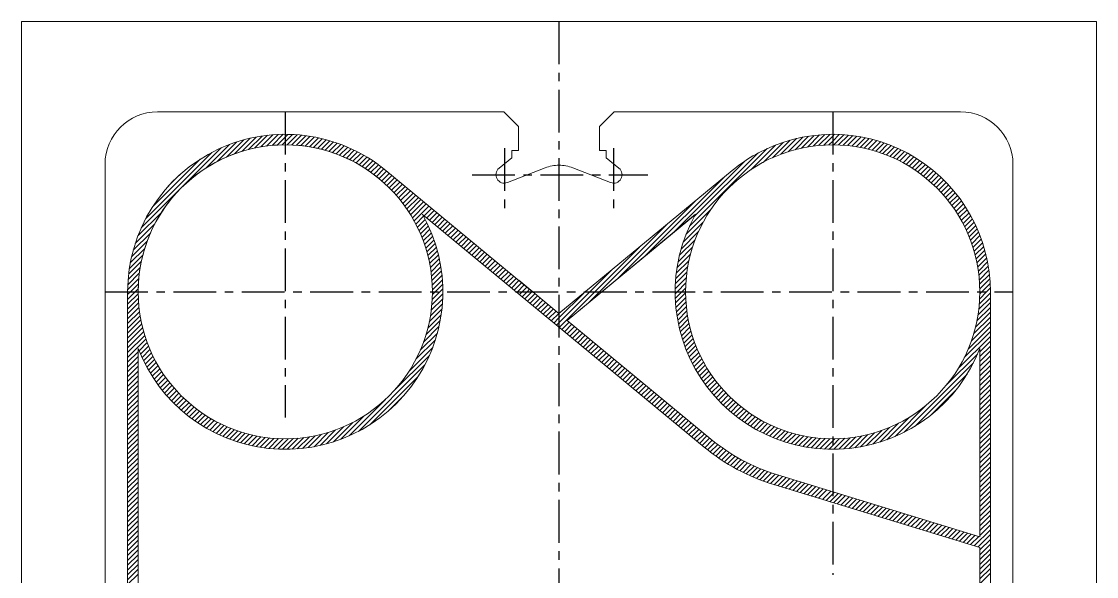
# Model space of a CAD drawing. Header units: millimetres. Extents: x 3189 to 3783, y 1029 to 1449.
# Drawn here: x 3539.98 to 3571.41, y 1163.93 to 1180.17 of the extents above; entities that cross this region are included whole.
import ezdxf

# ---------------------------------------------------------------- set-up
doc = ezdxf.new("R2010")
doc.units = ezdxf.units.MM
doc.linetypes.add('CENTER', pattern=[2, 1.25, -0.25, 0.25, -0.25])
doc.linetypes.add('CENTER2', pattern=[28.575, 19.05, -3.175, 3.175, -3.175])
doc.layers.add('1', color=1, linetype='Continuous', lineweight=18, true_color=0xff0000)
doc.layers.add('2', color=2, linetype='Continuous', lineweight=18, true_color=0xffff00)

msp = doc.modelspace()

# ---------------------------------------------------------------- linework, layer by layer
at = {"color": 3, "linetype": 'CENTER'}
for p, q in [((3555.69408, 1180.16628), (3555.69408, 1145.93745)), ((3547.69152, 1177.52559), (3547.69152, 1168.58117)), ((3563.69664, 1177.52559), (3563.69664, 1163.97345)), ((3554.09664, 1176.45705), (3554.09664, 1174.62064)), ((3557.29152, 1176.45705), (3557.29152, 1174.62064)), ((3553.15459, 1175.68239), (3558.29236, 1175.68239)), ((3542.42304, 1172.25711), (3568.96512, 1172.25711))]:
    msp.add_line(p, q, dxfattribs=at)
at = {"layer": '1', "linetype": 'Continuous'}
for p, q in [((3571.40736, 1180.16628), (3539.9808, 1180.16628)), ((3539.9808, 1180.16628), (3539.9808, 1148.96547)), ((3571.40736, 1149.00971), (3571.40736, 1180.16628)), ((3543.95904, 1177.52559), (3554.08128, 1177.52559)), ((3554.08128, 1177.52559), (3554.51136, 1177.09551)), ((3557.30688, 1177.52559), (3556.8768, 1177.09551)), ((3557.30688, 1177.52559), (3567.42912, 1177.52559)), ((3554.51136, 1177.09551), (3554.51136, 1176.38895)), ((3556.8768, 1177.09551), (3556.8768, 1176.38895)), ((3554.31168, 1176.38895), (3554.51136, 1176.38895)), ((3554.31168, 1176.38895), (3554.31168, 1176.17391)), ((3557.07648, 1176.38895), (3556.8768, 1176.38895)), ((3557.07648, 1176.38895), (3557.07648, 1176.17391)), ((3542.42304, 1175.98959), (3542.42304, 1146.98446)), ((3554.31168, 1176.17391), (3553.94162, 1175.87309)), ((3557.07648, 1176.17391), (3557.44654, 1175.87309)), ((3568.96512, 1175.98959), (3568.96512, 1147.83336)), ((3554.92275, 1172.25711), (3550.6279, 1175.80835)), ((3554.18565, 1175.45331), (3555.29355, 1175.88379)), ((3560.76026, 1175.80835), (3555.69408, 1171.61933)), ((3557.20251, 1175.45331), (3556.09462, 1175.88379)), ((3555.45304, 1171.42002), (3551.70708, 1174.51741)), ((3559.68547, 1174.52519), (3555.93261, 1171.42209)), ((3555.93512, 1171.42002), (3559.68108, 1174.51741)), ((3555.69408, 1171.61933), (3554.51639, 1172.59311)), ((3543.08352, 1172.25711), (3543.08352, 1146.81227)), ((3568.30464, 1172.25711), (3568.30464, 1147.51523)), ((3559.93807, 1167.71152), (3555.38948, 1171.47257)), ((3560.13383, 1167.94827), (3555.93261, 1171.42209)), ((3543.39072, 1170.60279), (3543.39072, 1165.08514)), ((3567.99744, 1170.60279), (3567.99744, 1165.08514)), ((3567.99744, 1165.08514), (3562.05328, 1166.91304)), ((3567.99744, 1164.77759), (3561.97482, 1166.61578)), ((3543.39072, 1165.13067), (3543.39072, 1146.73219)), ((3567.99744, 1164.77759), (3567.99744, 1147.39245))]:
    msp.add_line(p, q, dxfattribs=at)
for centre in [(3547.69152, 1172.25711), (3563.69664, 1172.25711)]:
    msp.add_circle(centre, 4.3008, dxfattribs=at)
for centre, radius, start, end in [((3543.95904, 1175.98959), 1.536, 90, 180), ((3567.42912, 1175.98959), 1.536, 0, 90), ((3547.69152, 1172.25711), 4.608, 50.413971, 180), ((3563.69664, 1172.25711), 4.608, 0, 115.819503), ((3547.69152, 1172.25711), 4.3008, 50.413971, 180), ((3563.69664, 1172.25711), 4.608, 111.242317, 129.586029), ((3554.09664, 1175.68239), 0.24576, 129.107426, 291.233722), ((3555.69408, 1174.85295), 1.10592, 90, 111.233722), ((3555.69408, 1174.85295), 1.10592, 68.766278, 90), ((3557.29152, 1175.68239), 0.24576, 248.766278, 50.892574), ((3547.69152, 1172.25711), 4.608, 201.03947, 29.48561), ((3563.69664, 1172.25711), 4.608, 150.51439, 338.96053), ((3563.69664, 1172.25711), 5.59104, 230.413971, 252.906756)]:
    msp.add_arc(centre, radius, start, end, dxfattribs=at)
at = {"layer": '2', "linetype": 'CENTER2'}
for p, q in [((3545.70496, 1176.07162), (3546.27549, 1176.64214)), ((3545.9755, 1176.20073), (3546.47692, 1176.70215)), ((3546.21137, 1176.29518), (3546.66565, 1176.74947)), ((3546.42472, 1176.36711), (3546.84414, 1176.78652)), ((3546.62178, 1176.42275), (3547.01407, 1176.81504)), ((3546.80627, 1176.46582), (3547.17672, 1176.83626)), ((3546.98062, 1176.49875), (3547.33302, 1176.85114)), ((3547.14654, 1176.52324), (3547.48372, 1176.86042)), ((3547.30525, 1176.54053), (3547.62941, 1176.86469)), ((3547.45769, 1176.55155), (3547.69152, 1176.78538)), ((3547.60459, 1176.55703), (3547.69152, 1176.64396)), ((3547.69152, 1176.78538), (3547.77057, 1176.86443)), ((3547.69152, 1176.64396), (3547.9076, 1176.86004)), ((3547.74654, 1176.55756), (3548.04083, 1176.85185)), ((3547.884, 1176.5536), (3548.17055, 1176.84014)), ((3548.01737, 1176.54555), (3548.29698, 1176.82516)), ((3548.14697, 1176.53373), (3548.42035, 1176.80711)), ((3548.27308, 1176.51841), (3548.54083, 1176.78616)), ((3548.39592, 1176.49983), (3548.65858, 1176.76249)), ((3548.51571, 1176.4782), (3548.77373, 1176.73622)), ((3548.63261, 1176.45368), (3548.88642, 1176.70749)), ((3548.74679, 1176.42644), (3548.99674, 1176.67639)), ((3548.85837, 1176.3966), (3549.1048, 1176.64303)), ((3561.65799, 1176.04403), (3562.24417, 1176.63021)), ((3561.93672, 1176.18133), (3562.44813, 1176.69275)), ((3562.17747, 1176.28066), (3562.63886, 1176.74206)), ((3562.39417, 1176.35594), (3562.81898, 1176.78076)), ((3562.59373, 1176.41409), (3562.9903, 1176.81065)), ((3562.7802, 1176.45913), (3563.15413, 1176.83306)), ((3562.95618, 1176.49369), (3563.31147, 1176.84898)), ((3563.12345, 1176.51954), (3563.4631, 1176.85919)), ((3563.28333, 1176.538), (3563.60962, 1176.86429)), ((3563.43681, 1176.55005), (3563.69664, 1176.80989)), ((3563.58462, 1176.55645), (3563.69664, 1176.66847)), ((3563.69664, 1176.80989), (3563.75153, 1176.86478)), ((3563.69664, 1176.66847), (3563.88926, 1176.86108)), ((3563.72739, 1176.5578), (3564.02312, 1176.85353)), ((3563.86561, 1176.55459), (3564.15343, 1176.84241)), ((3563.99966, 1176.54722), (3564.28042, 1176.82798)), ((3564.12989, 1176.53603), (3564.40431, 1176.81045)), ((3564.25658, 1176.5213), (3564.52527, 1176.78999)), ((3564.37998, 1176.50328), (3564.64348, 1176.76678)), ((3564.50028, 1176.48216), (3564.75908, 1176.74096)), ((3564.61767, 1176.45813), (3564.87219, 1176.71264)), ((3564.73231, 1176.43135), (3564.98291, 1176.68195)), ((3564.84433, 1176.40195), (3565.09136, 1176.64897)), ((3564.95386, 1176.37005), (3565.19761, 1176.6138)), ((3543.48194, 1174.13144), (3545.81719, 1176.46669)), ((3543.61545, 1174.40637), (3545.54226, 1176.33318)), ((3545.36847, 1175.87655), (3546.05764, 1176.56572)), ((3548.96747, 1176.36428), (3549.21068, 1176.60749)), ((3549.0742, 1176.32959), (3549.31446, 1176.56985)), ((3549.17865, 1176.29262), (3549.41621, 1176.53018)), ((3549.28091, 1176.25345), (3549.51599, 1176.48853)), ((3549.38104, 1176.21216), (3549.61386, 1176.44498)), ((3549.47911, 1176.16881), (3549.70987, 1176.39957)), ((3549.57519, 1176.12346), (3549.80406, 1176.35233)), ((3549.66931, 1176.07617), (3549.89647, 1176.30333)), ((3559.50725, 1174.17613), (3561.77762, 1176.4465)), ((3559.64884, 1174.45914), (3561.49461, 1176.30491)), ((3561.30237, 1175.82983), (3562.02295, 1176.55041)), ((3565.06099, 1176.33576), (3565.30175, 1176.57652)), ((3565.16583, 1176.29918), (3565.40384, 1176.53719)), ((3565.26846, 1176.26039), (3565.50396, 1176.49589)), ((3565.36896, 1176.21946), (3565.60216, 1176.45266)), ((3565.46738, 1176.17647), (3565.69848, 1176.40757)), ((3565.5638, 1176.13146), (3565.79298, 1176.36065)), ((3565.65826, 1176.0845), (3565.8857, 1176.31194)), ((3543.8132, 1174.74554), (3545.20309, 1176.13543)), ((3549.76154, 1176.02698), (3549.98714, 1176.25258)), ((3549.85191, 1175.97592), (3550.07611, 1176.20013)), ((3549.94046, 1175.92305), (3550.16341, 1176.146)), ((3550.02722, 1175.86839), (3550.24905, 1176.09022)), ((3550.11223, 1175.81197), (3550.33306, 1176.03281)), ((3559.03855, 1173.99027), (3561.13724, 1176.08897)), ((3565.75081, 1176.03563), (3565.97667, 1176.2615)), ((3565.8415, 1175.9849), (3566.06594, 1176.20934)), ((3565.93037, 1175.93234), (3566.15352, 1176.1555)), ((3566.01744, 1175.87799), (3566.23944, 1176.1)), ((3566.10274, 1175.82188), (3566.32374, 1176.04287)), ((3566.18631, 1175.76402), (3566.40642, 1175.98414)), ((3544.27083, 1175.34459), (3544.60404, 1175.6778)), ((3550.19549, 1175.75382), (3550.41547, 1175.9738)), ((3550.27705, 1175.69396), (3550.49629, 1175.91319)), ((3550.35691, 1175.6324), (3550.57553, 1175.85101)), ((3550.4351, 1175.56916), (3550.65329, 1175.78736)), ((3550.51161, 1175.50426), (3550.73071, 1175.72335)), ((3566.26816, 1175.70445), (3566.48752, 1175.92381)), ((3566.34831, 1175.64319), (3566.56703, 1175.8619)), ((3566.42679, 1175.58024), (3566.64498, 1175.79843)), ((3566.50359, 1175.51562), (3566.72138, 1175.73341)), ((3550.58647, 1175.43769), (3550.80812, 1175.65934)), ((3550.65969, 1175.36948), (3550.88553, 1175.59533)), ((3550.73125, 1175.29963), (3550.96294, 1175.53132)), ((3550.80117, 1175.22813), (3551.04036, 1175.46731)), ((3550.86945, 1175.15498), (3551.11777, 1175.4033)), ((3558.22174, 1173.31488), (3560.50004, 1175.59319)), ((3566.57874, 1175.44935), (3566.79623, 1175.66683)), ((3566.65224, 1175.38142), (3566.86954, 1175.59872)), ((3566.72409, 1175.31185), (3566.94131, 1175.52908)), ((3566.79429, 1175.24064), (3567.01155, 1175.4579)), ((3566.86285, 1175.16778), (3567.08026, 1175.38518)), ((3550.93607, 1175.08019), (3551.19518, 1175.33929)), ((3551.00104, 1175.00373), (3551.27259, 1175.27528)), ((3551.06435, 1174.92562), (3551.35, 1175.21127)), ((3551.12597, 1174.84582), (3551.42742, 1175.14727)), ((3551.1859, 1174.76433), (3551.50483, 1175.08326)), ((3566.92977, 1175.09327), (3567.14742, 1175.31092)), ((3566.99502, 1175.0171), (3567.21304, 1175.23512)), ((3567.05862, 1174.93927), (3567.27712, 1175.15777)), ((3567.12053, 1174.85977), (3567.33963, 1175.07886)), ((3551.24413, 1174.68113), (3551.58224, 1175.01925)), ((3551.30061, 1174.5962), (3551.65965, 1174.95524)), ((3551.35534, 1174.50951), (3551.73706, 1174.89123)), ((3551.40829, 1174.42103), (3551.81448, 1174.82722)), ((3551.45941, 1174.33073), (3551.89189, 1174.76321)), ((3557.40493, 1172.6395), (3559.68323, 1174.9178)), ((3567.18076, 1174.77858), (3567.40057, 1174.99838)), ((3567.23928, 1174.69567), (3567.45992, 1174.91632)), ((3567.29607, 1174.61104), (3567.51767, 1174.83264)), ((3567.35111, 1174.52466), (3567.5738, 1174.74735)), ((3543.38291, 1173.89099), (3544.07208, 1174.58016)), ((3551.50868, 1174.23858), (3551.73577, 1174.46567)), ((3551.7511, 1174.481), (3551.9693, 1174.6992)), ((3551.82852, 1174.417), (3552.04671, 1174.63519)), ((3551.90593, 1174.35299), (3552.12413, 1174.57118)), ((3551.98334, 1174.28898), (3552.20154, 1174.50717)), ((3552.06075, 1174.22497), (3552.27895, 1174.44316)), ((3559.40334, 1173.9308), (3560.12392, 1174.65138)), ((3567.40436, 1174.43649), (3567.62828, 1174.66041)), ((3567.4558, 1174.34651), (3567.68109, 1174.5718)), ((3567.50539, 1174.25468), (3567.73221, 1174.48149)), ((3543.30649, 1173.67314), (3543.87701, 1174.24367)), ((3551.55605, 1174.14452), (3551.78484, 1174.37332)), ((3551.60147, 1174.04853), (3551.83215, 1174.27921)), ((3551.6449, 1173.95053), (3551.87764, 1174.18327)), ((3552.13817, 1174.16096), (3552.35636, 1174.37916)), ((3552.21558, 1174.09695), (3552.43377, 1174.31515)), ((3552.29299, 1174.03294), (3552.51119, 1174.25114)), ((3552.3704, 1173.96893), (3552.5886, 1174.18713)), ((3552.44781, 1173.90492), (3552.66601, 1174.12312)), ((3556.88112, 1172.25711), (3558.86642, 1174.24241)), ((3559.32354, 1173.70958), (3559.90972, 1174.29576)), ((3567.55309, 1174.16096), (3567.78159, 1174.38945)), ((3567.59886, 1174.0653), (3567.8292, 1174.29564)), ((3567.64264, 1173.96766), (3567.87501, 1174.20003)), ((3567.68437, 1173.86797), (3567.91896, 1174.10256)), ((3543.24648, 1173.47171), (3543.7479, 1173.97313)), ((3551.68627, 1173.85049), (3551.92126, 1174.08548)), ((3551.72552, 1173.74832), (3551.96298, 1173.98578)), ((3551.76258, 1173.64395), (3552.00273, 1173.8841)), ((3552.52523, 1173.84091), (3552.74342, 1174.05911)), ((3552.60264, 1173.7769), (3552.82084, 1173.9951)), ((3552.68005, 1173.7129), (3552.89825, 1173.93109)), ((3552.75746, 1173.64889), (3552.97566, 1173.86708)), ((3552.83488, 1173.58488), (3553.05307, 1173.80307)), ((3559.261, 1173.50562), (3559.77242, 1174.01703)), ((3567.724, 1173.76618), (3567.96101, 1174.00319)), ((3567.76144, 1173.6622), (3568.00111, 1173.90187)), ((3567.79662, 1173.55596), (3568.03919, 1173.79852)), ((3543.16211, 1173.1045), (3543.58152, 1173.52391)), ((3543.19917, 1173.28298), (3543.65345, 1173.73726)), ((3551.79736, 1173.53732), (3552.04046, 1173.78041)), ((3551.82978, 1173.42831), (3552.07608, 1173.67461)), ((3551.85972, 1173.31683), (3552.10953, 1173.56664)), ((3552.91229, 1173.52087), (3553.13048, 1173.73906)), ((3552.9897, 1173.45686), (3553.2079, 1173.67506)), ((3553.06711, 1173.39285), (3553.28531, 1173.61105)), ((3553.14452, 1173.32884), (3553.36272, 1173.54704)), ((3553.22194, 1173.26483), (3553.44013, 1173.48303)), ((3556.7397, 1172.25711), (3558.04961, 1173.56702)), ((3559.17299, 1173.13477), (3559.59781, 1173.55958)), ((3559.21169, 1173.31489), (3559.67309, 1173.77628)), ((3567.82946, 1173.44737), (3568.07518, 1173.6931)), ((3567.85983, 1173.33633), (3568.10901, 1173.58551)), ((3567.88764, 1173.22271), (3568.1406, 1173.47567)), ((3543.13359, 1172.93456), (3543.52588, 1173.32685)), ((3551.88707, 1173.20276), (3552.14072, 1173.4564)), ((3551.9117, 1173.08596), (3552.16955, 1173.34381)), ((3551.93345, 1172.96629), (3552.19591, 1173.22876)), ((3553.29935, 1173.20082), (3553.51755, 1173.41902)), ((3553.37676, 1173.13681), (3553.59496, 1173.35501)), ((3553.45417, 1173.0728), (3553.67237, 1173.291)), ((3553.53159, 1173.00879), (3553.74978, 1173.22699)), ((3553.609, 1172.94479), (3553.82719, 1173.16298)), ((3559.12069, 1172.79962), (3559.49462, 1173.17355)), ((3559.1431, 1172.96345), (3559.53966, 1173.36002)), ((3567.91275, 1173.1064), (3568.16985, 1173.3635)), ((3567.93501, 1172.98724), (3568.19665, 1173.24888)), ((3543.09749, 1172.61561), (3543.44988, 1172.96801)), ((3543.11237, 1172.77191), (3543.48281, 1173.14236)), ((3551.95215, 1172.84357), (3552.21969, 1173.11112)), ((3551.9676, 1172.7176), (3552.24075, 1172.99075)), ((3551.97956, 1172.58814), (3552.25892, 1172.8675)), ((3553.68641, 1172.88078), (3553.90461, 1173.09897)), ((3553.76382, 1172.81677), (3553.98202, 1173.03496)), ((3553.84123, 1172.75276), (3554.05943, 1172.97095)), ((3553.91865, 1172.68875), (3554.13684, 1172.90695)), ((3553.99606, 1172.62474), (3554.21426, 1172.84294)), ((3556.59828, 1172.25711), (3557.2328, 1172.89163)), ((3559.10477, 1172.64228), (3559.46006, 1172.99758)), ((3567.95425, 1172.86506), (3568.22088, 1173.13169)), ((3567.97028, 1172.73967), (3568.24242, 1173.01181)), ((3567.98287, 1172.61084), (3568.2611, 1172.88907)), ((3543.08394, 1172.31922), (3543.4081, 1172.64339)), ((3543.08821, 1172.46491), (3543.42539, 1172.80209)), ((3551.98777, 1172.45493), (3552.27402, 1172.74118)), ((3551.9919, 1172.31763), (3552.28587, 1172.6116)), ((3554.07347, 1172.56073), (3554.29167, 1172.77893)), ((3554.15088, 1172.49672), (3554.36908, 1172.71492)), ((3554.2283, 1172.43271), (3554.44649, 1172.65091)), ((3554.30571, 1172.3687), (3554.5239, 1172.5869)), ((3559.08946, 1172.34413), (3559.41575, 1172.67042)), ((3559.09456, 1172.49065), (3559.43421, 1172.8303)), ((3567.99175, 1172.47829), (3568.27675, 1172.7633)), ((3567.99661, 1172.34173), (3568.28918, 1172.6343)), ((3543.08352, 1172.03596), (3543.30467, 1172.25711)), ((3543.08352, 1172.17738), (3543.16325, 1172.25711)), ((3543.16325, 1172.25711), (3543.39708, 1172.49094)), ((3543.30467, 1172.25711), (3543.3916, 1172.34404)), ((3551.98628, 1172.02917), (3552.21422, 1172.25711)), ((3551.99155, 1172.17587), (3552.07279, 1172.25711)), ((3552.07279, 1172.25711), (3552.2942, 1172.47851)), ((3552.21422, 1172.25711), (3552.29875, 1172.34164)), ((3554.38312, 1172.30469), (3554.60132, 1172.52289)), ((3554.46053, 1172.24068), (3554.47696, 1172.25711)), ((3554.47696, 1172.25711), (3554.67873, 1172.45888)), ((3554.53794, 1172.17668), (3554.61838, 1172.25711)), ((3554.61536, 1172.11267), (3554.7598, 1172.25711)), ((3554.61838, 1172.25711), (3554.75614, 1172.39487)), ((3554.69277, 1172.04866), (3554.90122, 1172.25711)), ((3554.7598, 1172.25711), (3554.83355, 1172.33086)), ((3554.90122, 1172.25711), (3554.91097, 1172.26685)), ((3555.69408, 1171.35291), (3556.59828, 1172.25711)), ((3555.69408, 1171.49433), (3556.41599, 1172.21625)), ((3555.69913, 1171.21654), (3556.7397, 1172.25711)), ((3556.58812, 1171.96411), (3556.88112, 1172.25711)), ((3559.08897, 1172.20222), (3559.14386, 1172.25711)), ((3559.09267, 1172.06449), (3559.28528, 1172.25711)), ((3559.10022, 1171.93063), (3559.39595, 1172.22636)), ((3559.14386, 1172.25711), (3559.4037, 1172.51695)), ((3559.28528, 1172.25711), (3559.3973, 1172.36913)), ((3567.9829, 1171.90376), (3568.30464, 1172.2255)), ((3567.99269, 1172.05497), (3568.19483, 1172.25711)), ((3567.99707, 1172.20077), (3568.05341, 1172.25711)), ((3568.05341, 1172.25711), (3568.29814, 1172.50184)), ((3568.19483, 1172.25711), (3568.30336, 1172.36564)), ((3543.08352, 1171.89454), (3543.39107, 1172.20209)), ((3543.08352, 1171.75312), (3543.39503, 1172.06463)), ((3543.08352, 1171.6117), (3543.40308, 1171.93126)), ((3551.93428, 1171.55291), (3552.28602, 1171.90465)), ((3551.95846, 1171.71851), (3552.29509, 1172.05514)), ((3551.97549, 1171.87696), (3552.29918, 1172.20065)), ((3554.77018, 1171.98465), (3554.98838, 1172.20284)), ((3554.84759, 1171.92064), (3555.06579, 1172.13884)), ((3554.92501, 1171.85663), (3555.1432, 1172.07483)), ((3555.00242, 1171.79262), (3555.22061, 1172.01082)), ((3555.07983, 1171.72861), (3555.29803, 1171.94681)), ((3559.11134, 1171.80032), (3559.39916, 1172.08815)), ((3559.12577, 1171.67333), (3559.40653, 1171.95409)), ((3567.94415, 1171.58217), (3568.30464, 1171.94266)), ((3567.96702, 1171.74646), (3568.30464, 1172.08408)), ((3543.08352, 1171.47028), (3543.4149, 1171.80166)), ((3543.08352, 1171.32885), (3543.43022, 1171.67555)), ((3551.85908, 1171.19486), (3552.25042, 1171.58621)), ((3551.90171, 1171.37891), (3552.27138, 1171.74858)), ((3555.15724, 1171.6646), (3555.37544, 1171.8828)), ((3555.23465, 1171.60059), (3555.45285, 1171.81879)), ((3555.31207, 1171.53658), (3555.53026, 1171.75478)), ((3555.38948, 1171.47257), (3555.60768, 1171.69077)), ((3555.46689, 1171.40857), (3555.68509, 1171.62676)), ((3559.1433, 1171.54945), (3559.41772, 1171.82386)), ((3559.16376, 1171.42848), (3559.43245, 1171.69717)), ((3567.8724, 1171.22757), (3568.30464, 1171.65982)), ((3567.91314, 1171.40973), (3568.30464, 1171.80124)), ((3543.08352, 1171.18743), (3543.4488, 1171.55271)), ((3543.08352, 1171.04601), (3543.47043, 1171.43292)), ((3543.08352, 1170.90459), (3543.49495, 1171.31602)), ((3551.80399, 1170.99836), (3552.22221, 1171.41658)), ((3555.5443, 1171.34456), (3555.69408, 1171.49433)), ((3555.62172, 1171.28055), (3555.69408, 1171.35291)), ((3555.77654, 1171.15253), (3555.99474, 1171.37073)), ((3555.85395, 1171.08852), (3556.07215, 1171.30672)), ((3559.18697, 1171.31027), (3559.45047, 1171.57377)), ((3559.21279, 1171.19467), (3559.47159, 1171.45347)), ((3559.24111, 1171.08157), (3559.49562, 1171.33608)), ((3567.75164, 1170.82397), (3568.30464, 1171.37697)), ((3567.81969, 1171.03344), (3568.30464, 1171.51839)), ((3543.08352, 1170.76317), (3543.52219, 1171.20184)), ((3543.08352, 1170.62175), (3543.55203, 1171.09026)), ((3543.08352, 1170.48033), (3543.58435, 1170.98116)), ((3551.63941, 1170.55094), (3552.13865, 1171.05018)), ((3551.73281, 1170.78575), (3552.18552, 1171.23846)), ((3555.93136, 1171.02451), (3556.14956, 1171.24271)), ((3556.00878, 1170.9605), (3556.22697, 1171.1787)), ((3556.08619, 1170.89649), (3556.30438, 1171.11469)), ((3556.1636, 1170.83248), (3556.3818, 1171.05068)), ((3556.24101, 1170.76847), (3556.45921, 1170.98667)), ((3559.27181, 1170.97084), (3559.5224, 1171.22144)), ((3559.30478, 1170.86239), (3559.5518, 1171.10942)), ((3559.33995, 1170.75614), (3559.5837, 1170.99989)), ((3567.54254, 1170.33203), (3568.30464, 1171.09413)), ((3567.66271, 1170.59362), (3568.30464, 1171.23555)), ((3543.08352, 1170.3389), (3543.61904, 1170.87443)), ((3543.41845, 1170.53242), (3543.65601, 1170.76998)), ((3543.4601, 1170.43264), (3543.69518, 1170.66772)), ((3551.51205, 1170.28215), (3552.0792, 1170.8493)), ((3556.31842, 1170.70446), (3556.53662, 1170.92266)), ((3556.39584, 1170.64046), (3556.61403, 1170.85865)), ((3556.47325, 1170.57645), (3556.69145, 1170.79464)), ((3556.55066, 1170.51244), (3556.76886, 1170.73063)), ((3556.62807, 1170.44843), (3556.84627, 1170.66662)), ((3559.37723, 1170.652), (3559.61799, 1170.89276)), ((3559.41656, 1170.54991), (3559.65457, 1170.78792)), ((3559.45786, 1170.44979), (3559.69336, 1170.68529)), ((3567.36651, 1170.01458), (3568.30464, 1170.95271)), ((3567.99744, 1170.50409), (3568.30464, 1170.81129)), ((3567.99744, 1170.36267), (3568.30464, 1170.66987)), ((3543.08352, 1170.19748), (3543.39072, 1170.50468)), ((3543.08352, 1170.05606), (3543.39072, 1170.36326)), ((3543.50365, 1170.33477), (3543.73647, 1170.56759)), ((3543.54906, 1170.23876), (3543.77982, 1170.46952)), ((3543.5963, 1170.14457), (3543.82517, 1170.37344)), ((3550.83986, 1169.32712), (3551.90555, 1170.39281)), ((3551.32082, 1169.94951), (3552.00352, 1170.6322)), ((3556.70549, 1170.38442), (3556.92368, 1170.60262)), ((3556.7829, 1170.32041), (3557.00109, 1170.53861)), ((3556.86031, 1170.2564), (3557.07851, 1170.4746)), ((3556.93772, 1170.19239), (3557.15592, 1170.41059)), ((3557.01513, 1170.12838), (3557.23333, 1170.34658)), ((3559.50109, 1170.35159), (3559.73429, 1170.58479)), ((3559.54618, 1170.25527), (3559.77728, 1170.48637)), ((3559.5931, 1170.16077), (3559.82229, 1170.38995)), ((3567.01723, 1169.52388), (3567.92964, 1170.43628)), ((3567.99744, 1170.22124), (3568.30464, 1170.52844)), ((3567.99744, 1170.07982), (3568.30464, 1170.38702)), ((3543.08352, 1169.91464), (3543.39072, 1170.22184)), ((3543.08352, 1169.77322), (3543.39072, 1170.08042)), ((3543.64531, 1170.05216), (3543.87246, 1170.27932)), ((3543.69605, 1169.96149), (3543.92165, 1170.18709)), ((3543.7485, 1169.87252), (3543.97271, 1170.09672)), ((3549.82902, 1168.17486), (3551.77377, 1170.11961)), ((3557.09255, 1170.06437), (3557.31074, 1170.28257)), ((3557.16996, 1170.00036), (3557.38816, 1170.21856)), ((3557.24737, 1169.93636), (3557.46557, 1170.15455)), ((3557.32478, 1169.87235), (3557.54298, 1170.09054)), ((3557.4022, 1169.80834), (3557.62039, 1170.02653)), ((3559.64181, 1170.06805), (3559.86925, 1170.29549)), ((3559.69225, 1169.97708), (3559.91812, 1170.20294)), ((3559.74441, 1169.88781), (3559.96885, 1170.11225)), ((3559.79825, 1169.80023), (3560.02141, 1170.02338)), ((3565.78353, 1168.14876), (3567.80499, 1170.17022)), ((3567.99744, 1169.9384), (3568.30464, 1170.2456)), ((3567.99744, 1169.79698), (3568.30464, 1170.10418)), ((3543.08352, 1169.6318), (3543.39072, 1169.939)), ((3543.08352, 1169.49038), (3543.39072, 1169.79758)), ((3543.80263, 1169.78522), (3544.02558, 1170.00817)), ((3543.85841, 1169.69958), (3544.08024, 1169.92141)), ((3543.91582, 1169.61557), (3544.13666, 1169.8364)), ((3543.97483, 1169.53316), (3544.19481, 1169.75314)), ((3550.1645, 1168.36892), (3551.57971, 1169.78413)), ((3557.47961, 1169.74433), (3557.6978, 1169.96252)), ((3557.55702, 1169.68032), (3557.77522, 1169.89851)), ((3557.63443, 1169.61631), (3557.85263, 1169.83451)), ((3557.71184, 1169.5523), (3557.93004, 1169.7705)), ((3557.78926, 1169.48829), (3558.00745, 1169.70649)), ((3559.85375, 1169.71431), (3560.07576, 1169.93631)), ((3559.91088, 1169.63001), (3560.13187, 1169.85101)), ((3559.96961, 1169.54733), (3560.18973, 1169.76744)), ((3566.10438, 1168.32818), (3567.62557, 1169.84937)), ((3567.99744, 1169.65556), (3568.30464, 1169.96276)), ((3567.99744, 1169.51414), (3568.30464, 1169.82134)), ((3543.08352, 1169.34895), (3543.39072, 1169.65615)), ((3543.08352, 1169.20753), (3543.39072, 1169.51473)), ((3544.03544, 1169.45234), (3544.25467, 1169.67158)), ((3544.09762, 1169.3731), (3544.31623, 1169.59172)), ((3544.16136, 1169.29542), (3544.37947, 1169.51353)), ((3544.22665, 1169.21929), (3544.44437, 1169.43702)), ((3557.86667, 1169.42428), (3558.08487, 1169.64248)), ((3557.94408, 1169.36027), (3558.16228, 1169.57847)), ((3558.02149, 1169.29626), (3558.23969, 1169.51446)), ((3558.09891, 1169.23225), (3558.3171, 1169.45045)), ((3558.17632, 1169.16825), (3558.39451, 1169.38644)), ((3560.02994, 1169.46623), (3560.2493, 1169.68559)), ((3560.09185, 1169.38672), (3560.31057, 1169.60544)), ((3560.15532, 1169.30877), (3560.37351, 1169.52696)), ((3560.22034, 1169.23237), (3560.43813, 1169.45016)), ((3567.99744, 1169.37272), (3568.30464, 1169.67992)), ((3567.99744, 1169.23129), (3568.30464, 1169.53849)), ((3567.99744, 1169.08987), (3568.30464, 1169.39707)), ((3543.08352, 1169.06611), (3543.39072, 1169.37331)), ((3543.08352, 1168.92469), (3543.39072, 1169.23189)), ((3543.08352, 1168.78327), (3543.39072, 1169.09047)), ((3544.29349, 1169.14471), (3544.51094, 1169.36216)), ((3544.36187, 1169.07166), (3544.57915, 1169.28894)), ((3544.43178, 1169.00016), (3544.649, 1169.21738)), ((3544.50323, 1168.93018), (3544.7205, 1169.14746)), ((3544.57621, 1168.86174), (3544.79365, 1169.07918)), ((3549.55582, 1168.04308), (3550.62151, 1169.10877)), ((3550.72857, 1168.79156), (3551.15707, 1169.22006)), ((3558.25373, 1169.10424), (3558.47193, 1169.32243)), ((3558.33114, 1169.04023), (3558.54934, 1169.25842)), ((3558.40855, 1168.97622), (3558.62675, 1169.19441)), ((3558.48597, 1168.91221), (3558.70416, 1169.13041)), ((3560.28692, 1169.15752), (3560.5044, 1169.37501)), ((3560.35503, 1169.08421), (3560.57233, 1169.30151)), ((3560.42467, 1169.01244), (3560.6419, 1169.22966)), ((3560.49586, 1168.9422), (3560.71311, 1169.15946)), ((3560.56857, 1168.87349), (3560.78597, 1169.0909)), ((3566.58152, 1168.6639), (3567.28985, 1169.37223)), ((3567.99744, 1168.94845), (3568.30464, 1169.25565)), ((3567.99744, 1168.80703), (3568.30464, 1169.11423)), ((3543.08352, 1168.64185), (3543.39072, 1168.94905)), ((3543.08352, 1168.50043), (3543.39072, 1168.80763)), ((3544.65073, 1168.79485), (3544.86844, 1169.01256)), ((3544.7268, 1168.72949), (3544.9449, 1168.94759)), ((3544.80442, 1168.66569), (3545.02301, 1168.88428)), ((3544.8836, 1168.60345), (3545.10281, 1168.82266)), ((3544.96435, 1168.54278), (3545.1843, 1168.76273)), ((3558.56338, 1168.8482), (3558.78158, 1169.0664)), ((3558.64079, 1168.78419), (3558.85899, 1169.00239)), ((3558.7182, 1168.72018), (3558.9364, 1168.93838)), ((3558.79562, 1168.65617), (3559.01381, 1168.87437)), ((3558.87303, 1168.59216), (3559.09122, 1168.81036)), ((3560.64283, 1168.80633), (3560.86048, 1169.02398)), ((3560.71863, 1168.74071), (3560.93665, 1168.95873)), ((3560.79598, 1168.67663), (3561.01448, 1168.89513)), ((3560.87489, 1168.61412), (3561.09398, 1168.83322)), ((3560.95537, 1168.55318), (3561.17517, 1168.77299)), ((3565.51747, 1168.02411), (3566.42987, 1168.93652)), ((3567.99744, 1168.66561), (3568.30464, 1168.97281)), ((3567.99744, 1168.52419), (3568.30464, 1168.83139)), ((3543.08352, 1168.35901), (3543.39072, 1168.66621)), ((3543.08352, 1168.21758), (3543.39072, 1168.52478)), ((3545.0467, 1168.48371), (3545.2675, 1168.70451)), ((3545.13065, 1168.42623), (3545.35243, 1168.64802)), ((3545.21623, 1168.37039), (3545.43912, 1168.59329)), ((3545.30345, 1168.3162), (3545.5276, 1168.54035)), ((3545.39236, 1168.26368), (3545.6179, 1168.48922)), ((3545.48296, 1168.21286), (3545.71005, 1168.43995)), ((3549.31643, 1167.94511), (3549.99912, 1168.62781)), ((3558.95044, 1168.52815), (3559.16864, 1168.74635)), ((3559.02785, 1168.46414), (3559.24605, 1168.68234)), ((3559.10526, 1168.40014), (3559.32346, 1168.61833)), ((3559.18268, 1168.33613), (3559.40087, 1168.55432)), ((3559.26009, 1168.27212), (3559.47829, 1168.49031)), ((3561.03743, 1168.49383), (3561.25808, 1168.71447)), ((3561.12111, 1168.43608), (3561.34271, 1168.65768)), ((3561.2064, 1168.37995), (3561.42909, 1168.60264)), ((3561.29334, 1168.32547), (3561.51726, 1168.54939)), ((3561.38195, 1168.27266), (3561.60724, 1168.49795)), ((3561.47226, 1168.22154), (3561.69907, 1168.44836)), ((3565.28255, 1167.93061), (3565.93918, 1168.58724)), ((3567.99744, 1168.38277), (3568.30464, 1168.68997)), ((3567.99744, 1168.24135), (3568.30464, 1168.54855)), ((3543.08352, 1168.07616), (3543.39072, 1168.38336)), ((3543.08352, 1167.93474), (3543.39072, 1168.24194)), ((3545.57531, 1168.16379), (3545.80411, 1168.39259)), ((3545.66943, 1168.11648), (3545.9001, 1168.34716)), ((3545.76536, 1168.07099), (3545.9981, 1168.30373)), ((3545.86315, 1168.02737), (3546.09814, 1168.26236)), ((3545.96286, 1167.98565), (3546.20031, 1168.22311)), ((3546.06453, 1167.9459), (3546.30468, 1168.18605)), ((3546.16822, 1167.90817), (3546.41131, 1168.15127)), ((3548.53205, 1167.72642), (3548.95027, 1168.14464)), ((3548.71017, 1167.76311), (3549.16288, 1168.21582)), ((3548.89845, 1167.80998), (3549.39769, 1168.30922)), ((3549.09933, 1167.86943), (3549.66648, 1168.43658)), ((3559.3375, 1168.20811), (3559.5557, 1168.4263)), ((3559.41491, 1168.1441), (3559.63311, 1168.3623)), ((3559.49233, 1168.08009), (3559.71052, 1168.29829)), ((3559.56974, 1168.01608), (3559.78793, 1168.23428)), ((3559.64715, 1167.95207), (3559.86535, 1168.17027)), ((3561.5643, 1168.17216), (3561.79279, 1168.40066)), ((3561.65811, 1168.12455), (3561.88845, 1168.35489)), ((3561.75372, 1168.07874), (3561.98609, 1168.31111)), ((3561.85119, 1168.03479), (3562.08578, 1168.26938)), ((3561.95056, 1167.99274), (3562.18757, 1168.22975)), ((3562.05188, 1167.95264), (3562.29155, 1168.19231)), ((3562.15523, 1167.91456), (3562.39779, 1168.15713)), ((3564.50721, 1167.72096), (3564.92031, 1168.13406)), ((3564.68375, 1167.75608), (3565.12978, 1168.20211)), ((3564.87012, 1167.80103), (3565.36013, 1168.29104)), ((3565.0686, 1167.85809), (3565.62172, 1168.41121)), ((3567.99744, 1168.09992), (3568.30464, 1168.40712)), ((3567.99744, 1167.9585), (3568.30464, 1168.2657)), ((3543.08352, 1167.79332), (3543.39072, 1168.10052)), ((3543.08352, 1167.6519), (3543.39072, 1167.9591)), ((3543.08352, 1167.51048), (3543.39072, 1167.81768)), ((3546.27402, 1167.87255), (3546.52032, 1168.11885)), ((3546.38199, 1167.8391), (3546.6318, 1168.08891)), ((3546.49223, 1167.80791), (3546.74587, 1168.06156)), ((3546.60482, 1167.77908), (3546.86267, 1168.03693)), ((3546.71987, 1167.75272), (3546.98234, 1168.01518)), ((3546.83752, 1167.72894), (3547.10506, 1167.99648)), ((3546.95788, 1167.70789), (3547.23103, 1167.98103)), ((3547.08114, 1167.68971), (3547.36049, 1167.96907)), ((3547.20745, 1167.67461), (3547.4937, 1167.96086)), ((3547.33703, 1167.66277), (3547.631, 1167.95674)), ((3547.47012, 1167.65443), (3547.77276, 1167.95708)), ((3547.60699, 1167.64988), (3547.91946, 1167.96235)), ((3547.74798, 1167.64946), (3548.07167, 1167.97314)), ((3547.89349, 1167.65354), (3548.23012, 1167.99017)), ((3548.04398, 1167.66261), (3548.39572, 1168.01435)), ((3548.20005, 1167.67725), (3548.56972, 1168.04692)), ((3548.36242, 1167.69821), (3548.75377, 1168.08955)), ((3559.72456, 1167.88806), (3559.94276, 1168.10626)), ((3559.80197, 1167.82405), (3560.02017, 1168.04225)), ((3559.87939, 1167.76004), (3560.09758, 1167.97824)), ((3559.95683, 1167.69607), (3560.17518, 1167.91441)), ((3560.03515, 1167.63296), (3560.25392, 1167.85173)), ((3562.26065, 1167.87857), (3562.50638, 1168.12429)), ((3562.36824, 1167.84474), (3562.61742, 1168.09392)), ((3562.47808, 1167.81315), (3562.73104, 1168.06611)), ((3562.59025, 1167.7839), (3562.84735, 1168.041)), ((3562.70487, 1167.7571), (3562.96651, 1168.01874)), ((3562.82206, 1167.73287), (3563.08869, 1167.9995)), ((3562.94194, 1167.71133), (3563.21408, 1167.98347)), ((3563.06468, 1167.69265), (3563.34291, 1167.97088)), ((3563.19045, 1167.677), (3563.47546, 1167.962)), ((3563.31945, 1167.66457), (3563.61202, 1167.95714)), ((3563.45191, 1167.65561), (3563.69664, 1167.90034)), ((3563.69664, 1167.75892), (3563.89878, 1167.96106)), ((3563.69664, 1167.90034), (3563.75298, 1167.95668)), ((3563.72836, 1167.64922), (3564.04999, 1167.97085)), ((3563.87305, 1167.65249), (3564.20729, 1167.98673)), ((3564.02264, 1167.66066), (3564.37158, 1168.0096)), ((3564.17769, 1167.67429), (3564.54402, 1168.04061)), ((3564.33892, 1167.69409), (3564.72618, 1168.08135)), ((3567.99744, 1167.81708), (3568.30464, 1168.12428)), ((3567.99744, 1167.67566), (3568.30464, 1167.98286)), ((3567.99744, 1167.53424), (3568.30464, 1167.84144)), ((3543.08352, 1167.36906), (3543.39072, 1167.67626)), ((3543.08352, 1167.22763), (3543.39072, 1167.53483)), ((3560.11469, 1167.57108), (3560.33395, 1167.79034)), ((3560.19546, 1167.51043), (3560.41528, 1167.73025)), ((3560.27747, 1167.45102), (3560.49793, 1167.67148)), ((3560.36073, 1167.39286), (3560.5819, 1167.61403)), ((3560.44525, 1167.33596), (3560.66722, 1167.55793)), ((3560.53105, 1167.28034), (3560.75389, 1167.50317)), ((3563.58811, 1167.65039), (3563.69664, 1167.75892)), ((3567.99744, 1167.39282), (3568.30464, 1167.70002)), ((3567.99744, 1167.2514), (3568.30464, 1167.5586)), ((3543.08352, 1167.08621), (3543.39072, 1167.39341)), ((3543.08352, 1166.94479), (3543.39072, 1167.25199)), ((3560.61814, 1167.226), (3560.84192, 1167.44979)), ((3560.70653, 1167.17297), (3560.93135, 1167.3978)), ((3560.79624, 1167.12126), (3561.02219, 1167.34722)), ((3560.88729, 1167.0709), (3561.11447, 1167.29807)), ((3560.97971, 1167.02189), (3561.2082, 1167.25038)), ((3561.07351, 1166.97427), (3561.30341, 1167.20417)), ((3567.99744, 1167.10997), (3568.30464, 1167.41717)), ((3567.99744, 1166.96855), (3568.30464, 1167.27575)), ((3543.08352, 1166.80337), (3543.39072, 1167.11057)), ((3543.08352, 1166.66195), (3543.39072, 1166.96915)), ((3561.16872, 1166.92805), (3561.40014, 1167.15948)), ((3561.26536, 1166.88327), (3561.49842, 1167.11634)), ((3561.36346, 1166.83996), (3561.59828, 1167.07477)), ((3561.46306, 1166.79814), (3561.69976, 1167.03483)), ((3561.56419, 1166.75785), (3561.8029, 1166.99655)), ((3561.66689, 1166.71912), (3561.90775, 1166.95998)), ((3561.77119, 1166.682), (3562.01435, 1166.92516)), ((3561.87714, 1166.64653), (3562.1224, 1166.89178)), ((3567.99744, 1166.82713), (3568.30464, 1167.13433)), ((3567.99744, 1166.68571), (3568.30464, 1166.99291)), ((3543.08352, 1166.52053), (3543.39072, 1166.82773)), ((3543.08352, 1166.37911), (3543.39072, 1166.68631)), ((3561.98478, 1166.61274), (3562.23056, 1166.85852)), ((3562.09313, 1166.57967), (3562.33872, 1166.82526)), ((3562.20148, 1166.5466), (3562.44688, 1166.792)), ((3562.30983, 1166.51353), (3562.55504, 1166.75874)), ((3562.41818, 1166.48046), (3562.6632, 1166.72548)), ((3562.52653, 1166.44739), (3562.77136, 1166.69222)), ((3562.63488, 1166.41432), (3562.87952, 1166.65896)), ((3562.74323, 1166.38125), (3562.98768, 1166.6257)), ((3562.85159, 1166.34818), (3563.09584, 1166.59244)), ((3562.95994, 1166.31511), (3563.204, 1166.55918)), ((3567.99744, 1166.54429), (3568.30464, 1166.85149)), ((3567.99744, 1166.40287), (3568.30464, 1166.71007)), ((3567.99744, 1166.26145), (3568.30464, 1166.56865)), ((3543.08352, 1166.23769), (3543.39072, 1166.54489)), ((3543.08352, 1166.09626), (3543.39072, 1166.40346)), ((3543.08352, 1165.95484), (3543.39072, 1166.26204)), ((3563.06829, 1166.28204), (3563.31216, 1166.52592)), ((3563.17664, 1166.24897), (3563.42033, 1166.49266)), ((3563.28499, 1166.2159), (3563.52849, 1166.4594)), ((3563.39334, 1166.18283), (3563.63665, 1166.42614)), ((3563.50169, 1166.14976), (3563.69664, 1166.34471)), ((3563.69664, 1166.34471), (3563.74481, 1166.39287)), ((3563.69664, 1166.20329), (3563.85297, 1166.35961)), ((3563.71839, 1166.08362), (3563.96113, 1166.32635)), ((3563.82674, 1166.05055), (3564.06929, 1166.29309)), ((3563.9351, 1166.01748), (3564.17745, 1166.25983)), ((3567.99744, 1166.12003), (3568.30464, 1166.42723)), ((3567.99744, 1165.9786), (3568.30464, 1166.2858)), ((3543.08352, 1165.81342), (3543.39072, 1166.12062)), ((3543.08352, 1165.672), (3543.39072, 1165.9792)), ((3563.61004, 1166.11669), (3563.69664, 1166.20329)), ((3564.04345, 1165.98441), (3564.28561, 1166.22657)), ((3564.1518, 1165.95134), (3564.39377, 1166.19331)), ((3564.26015, 1165.91827), (3564.50193, 1166.16005)), ((3564.3685, 1165.8852), (3564.61009, 1166.12679)), ((3564.47685, 1165.85213), (3564.71825, 1166.09353)), ((3564.5852, 1165.81906), (3564.82641, 1166.06027)), ((3564.69355, 1165.78599), (3564.93458, 1166.02701)), ((3564.8019, 1165.75292), (3565.04274, 1165.99375)), ((3564.91025, 1165.71984), (3565.1509, 1165.96049)), ((3565.01861, 1165.68677), (3565.25906, 1165.92723)), ((3567.99744, 1165.83718), (3568.30464, 1166.14438)), ((3567.99744, 1165.69576), (3568.30464, 1166.00296)), ((3543.08352, 1165.53058), (3543.39072, 1165.83778)), ((3543.08352, 1165.38916), (3543.39072, 1165.69636)), ((3565.12696, 1165.6537), (3565.36722, 1165.89397)), ((3565.23531, 1165.62063), (3565.47538, 1165.8607)), ((3565.34366, 1165.58756), (3565.58354, 1165.82744)), ((3565.45201, 1165.55449), (3565.6917, 1165.79418)), ((3565.56036, 1165.52142), (3565.79986, 1165.76092)), ((3565.66871, 1165.48835), (3565.90802, 1165.72766)), ((3565.77706, 1165.45528), (3566.01618, 1165.6944)), ((3565.88541, 1165.42221), (3566.12434, 1165.66114)), ((3565.99377, 1165.38914), (3566.2325, 1165.62788)), ((3567.99744, 1165.55434), (3568.30464, 1165.86154)), ((3567.99744, 1165.41292), (3568.30464, 1165.72012)), ((3543.08352, 1165.24774), (3543.39072, 1165.55494)), ((3543.08352, 1165.10631), (3543.39072, 1165.41351)), ((3566.10212, 1165.35607), (3566.34067, 1165.59462)), ((3566.21047, 1165.323), (3566.44883, 1165.56136)), ((3566.31882, 1165.28993), (3566.55699, 1165.5281)), ((3566.42717, 1165.25686), (3566.66515, 1165.49484)), ((3566.53552, 1165.22379), (3566.77331, 1165.46158)), ((3566.64387, 1165.19072), (3566.88147, 1165.42832)), ((3566.75222, 1165.15765), (3566.98963, 1165.39506)), ((3566.86057, 1165.12458), (3567.09779, 1165.3618)), ((3566.96892, 1165.09151), (3567.20595, 1165.32853)), ((3567.99744, 1165.2715), (3568.30464, 1165.5787)), ((3567.99744, 1165.13008), (3568.30464, 1165.43728)), ((3543.08352, 1164.96489), (3543.39072, 1165.27209)), ((3543.08352, 1164.82347), (3543.39072, 1165.13067)), ((3543.08352, 1164.68205), (3543.39072, 1164.98925)), ((3567.07728, 1165.05844), (3567.31411, 1165.29527)), ((3567.18563, 1165.02537), (3567.42227, 1165.26201)), ((3567.29398, 1164.9923), (3567.53043, 1165.22875)), ((3567.40233, 1164.95923), (3567.63859, 1165.19549)), ((3567.51068, 1164.92616), (3567.74675, 1165.16223)), ((3567.61903, 1164.89309), (3567.85492, 1165.12897)), ((3567.72738, 1164.86002), (3567.96308, 1165.09571)), ((3567.83573, 1164.82695), (3568.30464, 1165.29585)), ((3567.94408, 1164.79388), (3568.30464, 1165.15443)), ((3567.99744, 1164.70581), (3568.30464, 1165.01301)), ((3543.08352, 1164.54063), (3543.39072, 1164.84783)), ((3543.08352, 1164.39921), (3543.39072, 1164.70641)), ((3567.99744, 1164.56439), (3568.30464, 1164.87159)), ((3567.99744, 1164.42297), (3568.30464, 1164.73017)), ((3543.08352, 1164.25779), (3543.39072, 1164.56499)), ((3543.08352, 1164.11636), (3543.39072, 1164.42356)), ((3567.99744, 1164.28155), (3568.30464, 1164.58875)), ((3567.99744, 1164.14013), (3568.30464, 1164.44733)), ((3543.08352, 1163.97494), (3543.39072, 1164.28214)), ((3543.08352, 1163.83352), (3543.39072, 1164.14072)), ((3567.99744, 1163.9987), (3568.30464, 1164.3059)), ((3567.99744, 1163.85728), (3568.30464, 1164.16448)), ((3543.08352, 1163.6921), (3543.39072, 1163.9993)), ((3567.99744, 1163.71586), (3568.30464, 1164.02306))]:
    msp.add_line(p, q, dxfattribs=at)
msp.add_arc((3563.69664, 1172.25711), 5.89824, 230.413971, 253.027042, dxfattribs=at)

doc.saveas('drawing.dxf')
